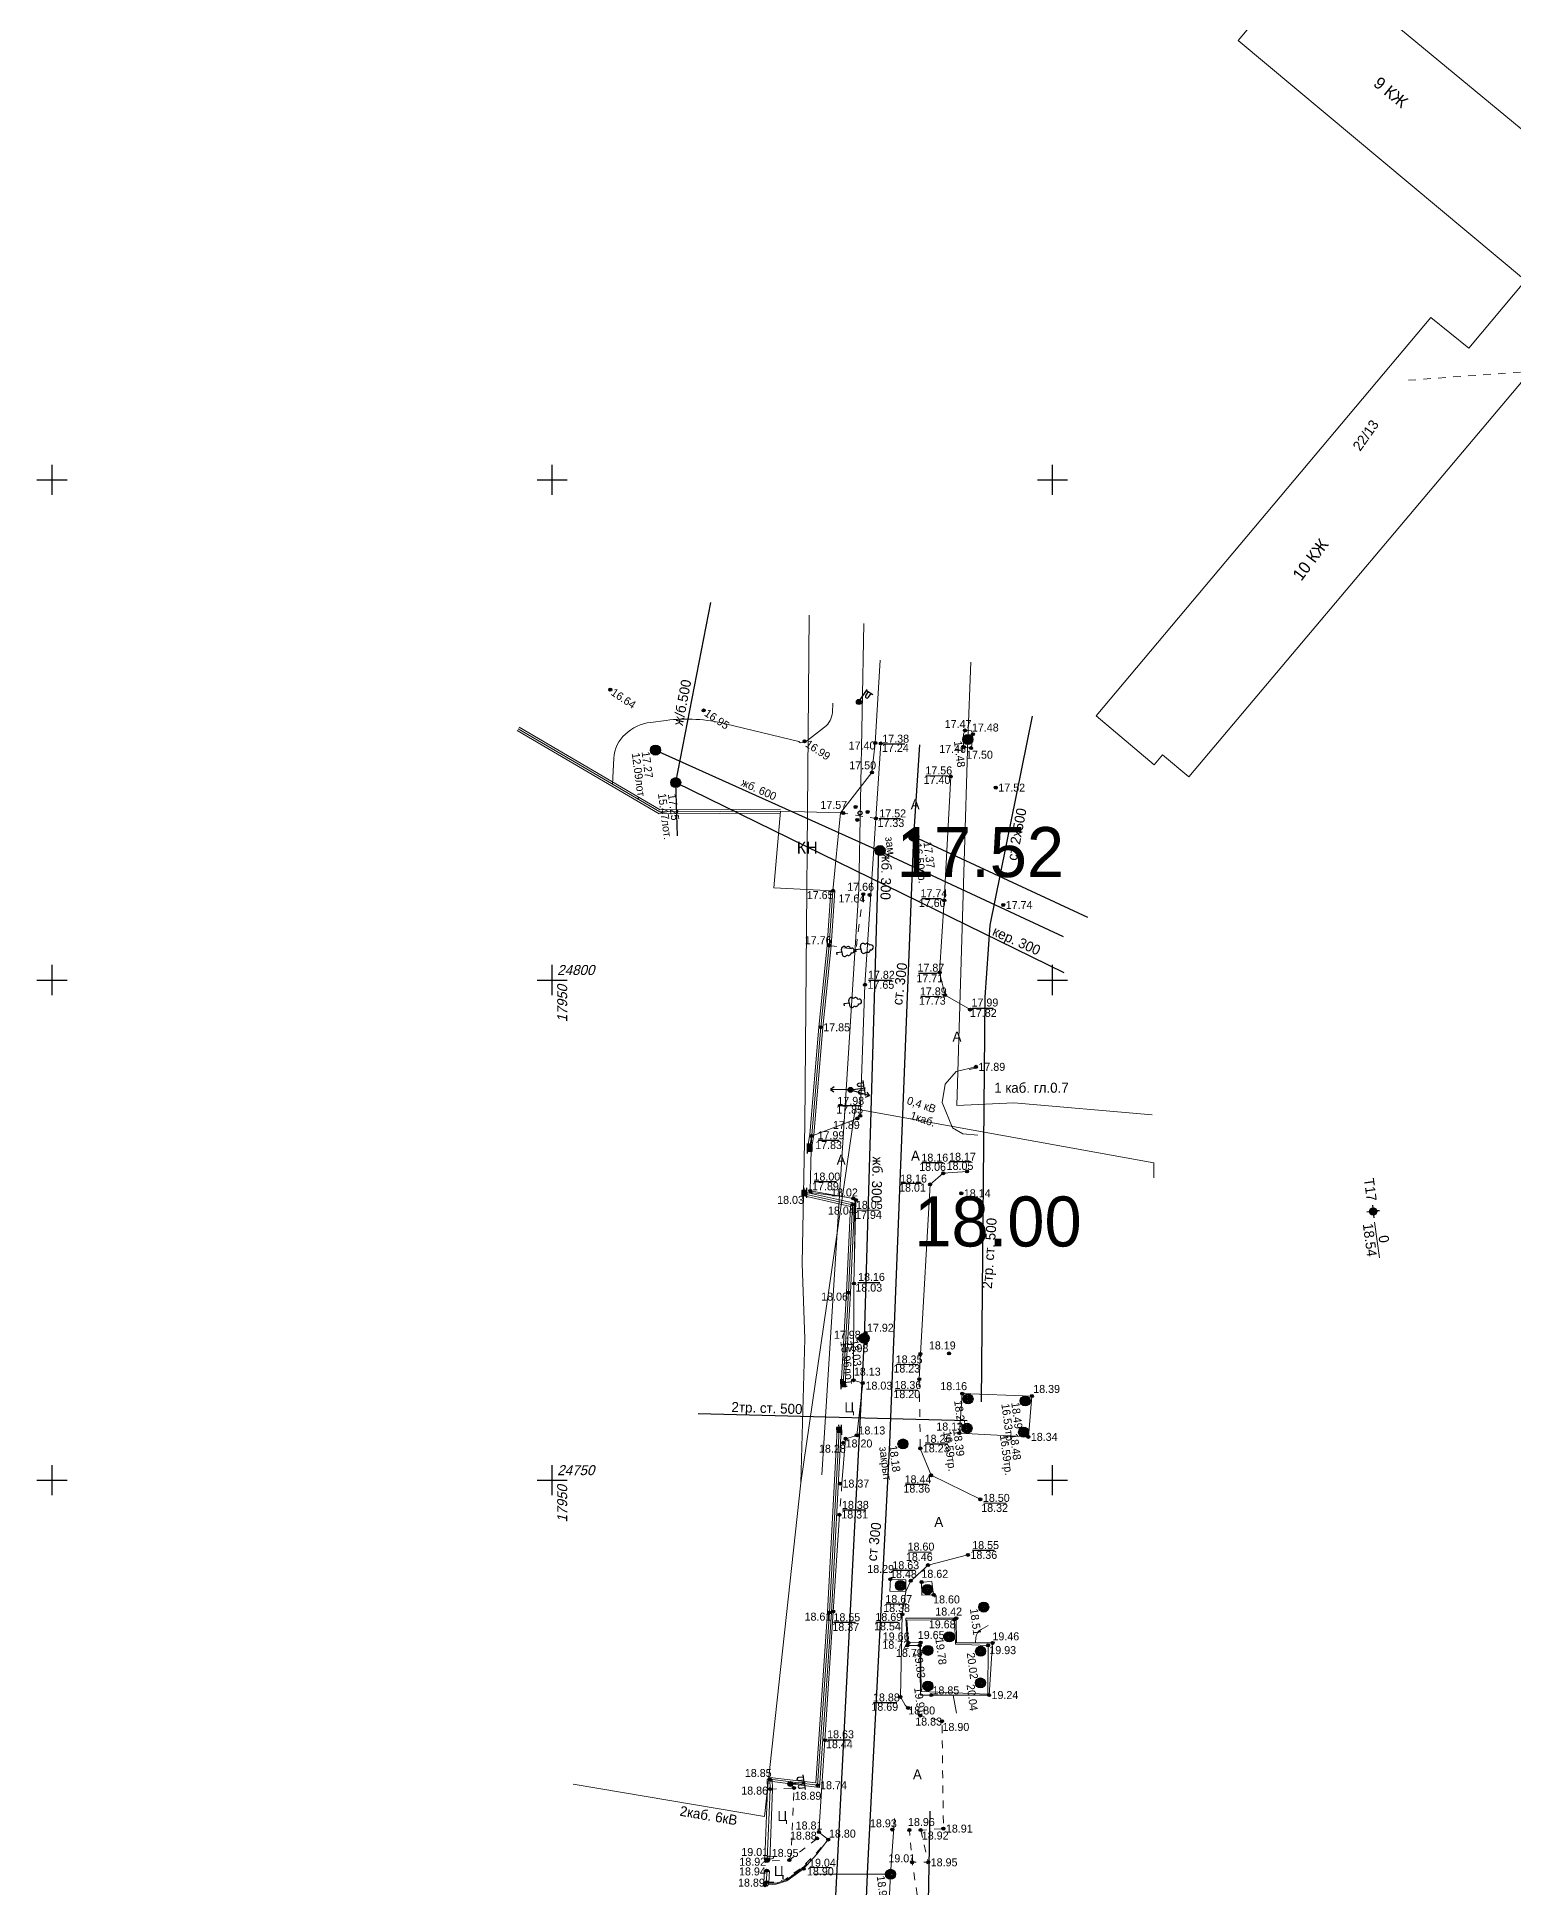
# Model space of a CAD drawing. Header units: metres. Extents: x 16881 to 20071, y 24181 to 25063.
# Drawn here: x 17898.5 to 18046, y 24709.3 to 24894.3 of the extents above; entities that cross this region are included whole.
import ezdxf
from ezdxf.enums import TextEntityAlignment as Align

# ---------------------------------------------------------------- set-up
doc = ezdxf.new("R2010")
doc.units = ezdxf.units.M
doc.linetypes.add('g5_01_5x1_5', pattern=[1.5, 0.75, -0.75])
for name, color, linetype in [('01_Геодезические пункты', 7, 'Continuous'), ('02_Сетка', 7, 'Continuous'), ('03_Здания и строения', 7, 'Continuous'), ('06_Инженерно-технические сооружения', 7, 'Continuous'), ('07_Объекты электропередачи', 7, 'Continuous'), ('10_Границы покрытий и угодий', 7, 'Continuous'), ('13_Растительность', 7, 'Continuous'), ('14_Ограждения', 7, 'Continuous'), ('19_Горизонтали', 7, 'Continuous'), ('30_Канализация', 7, 'Continuous'), ('31_Водопровод', 7, 'Continuous'), ('32_Теплосеть', 7, 'Continuous'), ('35_Телефон', 7, 'Continuous'), ('38_Кабели высокого напряжения', 7, 'Continuous'), ('44_Крышки колодцев', 7, 'Continuous'), ('45_Номера колодцев', 7, 'Continuous'), ('61_Отметки высоты поверхности', 7, 'Continuous'), ('rastr', 7, 'Continuous'), ('Сетка', 7, 'Continuous')]:
    doc.layers.add(name, color=color, linetype=linetype)
doc.styles.add('LIKE11', font='bm431.shx')
doc.styles.add('LIKE14', font='p131.shx')
doc.styles.add('LIKE17', font='d431.shx')
doc.styles.add('LIKE32', font='peteri.shx')
doc.styles.add('LIKE36', font='pragmai.shx')
doc.styles.add('Line_GUGK', font='')
doc.styles.get('Line_GUGK').set_extended_font_data('Bm431', italic=True)
doc.linetypes.add('133_2', pattern='A,4,[27,GUGK_2005.shx,S=0.8,R=0,X=0,Y=0],4,-2', length=10)
doc.linetypes.add('g5_119_1', pattern='A,4,-1,[31,GUGK_2005.shx,S=0.1,R=0,X=0,Y=0],0.35,[31,GUGK_2005.shx,S=0.08,R=0,X=0,Y=0],3.3,[31,GUGK_2005.shx,S=0.08,R=180,X=0,Y=0],0.35,[31,GUGK_2005.shx,S=0.1,R=180,X=0,Y=0],-1', length=10)
doc.linetypes.add('g5_122_k', pattern='A,1,-1,1.5,-0.4,["К",Line_GUGK,S=1,R=0,X=0,Y=-0.5],-1.5,1.5,-1,4,-1,4,-1,3', length=20.9)
doc.linetypes.add('g5_122_kl', pattern='A,1,-1,1.5,-0.4,["Кл",Line_GUGK,S=1,R=0,X=0,Y=-0.5],-2.4,1.5,-1,4,-1,4,-1,3', length=21.8)
doc.linetypes.add('g5_122_t', pattern='A,1,-1,1.5,-0.4,["Т",Line_GUGK,S=1,R=0,X=0,Y=-0.5],-1.5,1.5,-1,4,-1,4,-1,3', length=20.9)
doc.linetypes.add('g5_122_v', pattern='A,1,-1,1.5,-0.4,["В",Line_GUGK,S=1,R=0,X=0,Y=-0.5],-1.5,1.5,-1,4,-1,4,-1,3', length=20.9)
doc.linetypes.add('g5_133_t', pattern='A,2,[27,GUGK_2005.shx,S=0.4,R=0,X=0,Y=0],2,-1,2,[27,GUGK_2005.shx,S=0.4,R=0,X=0,Y=0],2,-1,2,[27,GUGK_2005.shx,S=0.4,R=0,X=0,Y=0],2,-0.1,["V",Line_GUGK,S=1,R=0,X=0,Y=-0.5],-1', length=15.1)
doc.linetypes.add('g5_472', pattern='A,0,-4,[25,GUGK_2005.shx,S=0.4,R=0,X=0,Y=-0.2],0', length=4)
doc.linetypes.add('g5_474_1a', pattern='A,1,-0.25,[28,GUGK_2005.shx,S=1,R=0,X=0,Y=0],-0.25,1', length=2.5)
doc.linetypes.add('g5_475_1', pattern='A,1.25,[25,GUGK_2005.shx,S=0.4,R=0,X=0,Y=0],1.25', length=2.5)
doc.linetypes.add('g5_475_2', pattern='A,1.25,[25,GUGK_2005.shx,S=0.4,R=0,X=0,Y=0],1.25,-0.5', length=3)

# ---------------------------------------------------------------- blocks, each defined once
blk = doc.blocks.new('g5_115_1')
at = {"color": 0}
for points in [[(0, 0), (2, 0)], [(1.65, -0.25), (2, 0), (1.65, 0.25)]]:
    blk.add_lwpolyline(points, dxfattribs=at)
blk = doc.blocks.new('g5_117sv')
h = blk.add_hatch(color=255)
h.paths.add_polyline_path([(-0.04, 0.46, 0.390634), (-0.46, 0, 0.11106), (-0.42, -0.2), (-0.04, 0.02)])
h.paths.add_polyline_path([(0.04, 0.02), (0.42, -0.2, 0.11106), (0.46, 0, 0.390634), (0.04, 0.46)])
h.paths.add_polyline_path([(-0.38, -0.26, 0.524447), (0.38, -0.26), (0, -0.04)])
at = {"color": 0}
for points in [[(0, 0.5), (0, 0)], [(0, 0), (-0.43, -0.25)], [(0.43, -0.25), (0, 0)]]:
    blk.add_lwpolyline(points, dxfattribs=at)
blk.add_circle((0, 0), 0.5, dxfattribs=at)
blk = doc.blocks.new('g5_117t')
h = blk.add_hatch(color=255)
h.paths.add_polyline_path([(-0.04, -0.04), (-0.46, -0.04, 0.367426), (-0.04, -0.46)])
h.paths.add_polyline_path([(0.04, -0.46, 0.367426), (0.46, -0.04), (0.04, -0.04)])
h.paths.add_polyline_path([(0.46, 0.04, 0.921954), (-0.46, 0.04)])
at = {"color": 0}
for points in [[(-0.5, 0), (0.5, 0)], [(0, -0.5), (0, 0)]]:
    blk.add_lwpolyline(points, dxfattribs=at)
blk.add_circle((0, 0), 0.5, dxfattribs=at)
blk = doc.blocks.new('g5_117b')
h = blk.add_hatch(color=255)
edge = h.paths.add_edge_path(flags=16)
edge.add_arc((0, 0), 0.113, 0, 360)
edge = h.paths.add_edge_path()
edge.add_arc((0, 0), 0.463, 0, 360)
h = blk.add_hatch(color=0)
edge = h.paths.add_edge_path()
edge.add_arc((0, 0), 0.075, 0, 360)
at = {"color": 0}
for radius in [0.5, 0.075]:
    blk.add_circle((0, 0), radius, dxfattribs=at)
blk = doc.blocks.new('g5_395_1')
h = blk.add_hatch(color=0)
h.paths.add_polyline_path([(-0.15, 0.75, 1), (0.15, 0.75, 1)])
h.paths.add_polyline_path([(-0.5, -0.37, 1), (-0.8, -0.37, 1)])
h.paths.add_polyline_path([(0.8, -0.37, 1), (0.5, -0.37, 1)])
at = {"color": 0}
for centre, radius in [((0, 0), 0.2), ((0, 0.75), 0.15), ((-0.65, -0.37), 0.15), ((0.65, -0.37), 0.15)]:
    blk.add_circle(centre, radius, dxfattribs=at)
blk = doc.blocks.new('g5_117v')
h = blk.add_hatch(color=255)
h.paths.add_polyline_path([(-0.46, 0.04), (0.46, 0.04, 0.921954)])
h.paths.add_polyline_path([(0.46, -0.04), (-0.46, -0.04, 0.921954)])
at = {"color": 0}
blk.add_line((-0.5, 0), (0.5, 0), dxfattribs=at)
blk.add_circle((0, 0), 0.5, dxfattribs=at)
blk = doc.blocks.new('g5_388_1')
at = {"color": 0}
blk.add_lwpolyline([(0, 0.5), (0.26, 0.5, 0.798042), (0.36, 0.97, 0.636328), (0.23, 1.41, 0.533064), (0, 1.75, 0.533064), (-0.23, 1.41, 0.636328), (-0.36, 0.97, 0.798042), (-0.26, 0.5)], format="xyb", dxfattribs=at)
for points in [[(0, 0.5), (-0.26, 0.5)], [(0.25, 0), (0, 0), (0, 0.5)]]:
    blk.add_lwpolyline(points, dxfattribs=at)
blk = doc.blocks.new('g5_110_1e')
h = blk.add_hatch(color=255)
edge = h.paths.add_edge_path()
edge.add_arc((0, 0), 0.212, 0, 360)
at = {"color": 0}
for p, q in [((0, 1.38), (-0.75, 1.38)), ((0, 0.25), (0, 1.5)), ((0, 1.38), (0.75, 1.38))]:
    blk.add_line(p, q, dxfattribs=at)
for points in [[(-0.2, 1.38), (-0.2, 0.93, -1.040016), (-0.55, 0.93), (-0.55, 1.38)], [(0.2, 1.38), (0.2, 0.93, 1.040016), (0.55, 0.93), (0.55, 1.38)]]:
    blk.add_lwpolyline(points, format="xyb", dxfattribs=at)
blk.add_circle((0, 0), 0.25, dxfattribs=at)
blk = doc.blocks.new('g5_474a_2')
h = blk.add_hatch(color=255)
h.paths.add_polyline_path([(0.2125, 0.2125), (-0.2125, 0.2125), (-0.2125, -0.2125), (0.2125, -0.2125)])
edge = h.paths.add_edge_path(flags=16)
edge.add_arc((0, 0), 0.0975, 180, 540)
h = blk.add_hatch(color=0)
edge = h.paths.add_edge_path()
edge.add_arc((0, 0), 0.06, 0, 360)
at = {"color": 0}
blk.add_line((0, -0.25), (0, -0.5), dxfattribs=at)
blk.add_lwpolyline([(0.25, 0.25), (-0.25, 0.25), (-0.25, -0.25), (0.25, -0.25)], close=True, dxfattribs=at)
blk.add_lwpolyline([(0.25, -0.5), (0.25, 0.5)], dxfattribs=at)
blk.add_circle((0, 0), 0.06, dxfattribs=at)
blk = doc.blocks.new('g5_474a_1')
h = blk.add_hatch(color=255)
h.paths.add_polyline_path([(-0.2125, -0.2125), (0.2125, -0.2125), (0.2125, 0.2125), (-0.2125, 0.2125)])
edge = h.paths.add_edge_path(flags=16)
edge.add_arc((0, 0), 0.0975, 0, 360)
h = blk.add_hatch(color=0)
edge = h.paths.add_edge_path()
edge.add_arc((0, 0), 0.06, 0, 360)
at = {"color": 0}
blk.add_line((0, 0.25), (0, 0.5), dxfattribs=at)
blk.add_lwpolyline([(-0.25, -0.25), (0.25, -0.25), (0.25, 0.25), (-0.25, 0.25)], close=True, dxfattribs=at)
blk.add_lwpolyline([(0.25, -0.5), (0.25, 0.5)], dxfattribs=at)
blk.add_circle((0, 0), 0.06, dxfattribs=at)
blk = doc.blocks.new('g5_117')
h = blk.add_hatch(color=255)
h.paths.add_polyline_path([(-0.3, 0.35), (0.35, -0.3, 0.177899), (0.46, 0, 0.639215)])
h.paths.add_polyline_path([(-0.35, 0.3, 0.177899), (-0.46, 0, 0.639215), (0.3, -0.35)])
at = {"color": 0}
blk.add_lwpolyline([(0.35, -0.35), (-0.35, 0.35)], dxfattribs=at)
blk.add_circle((0, 0), 0.5, dxfattribs=at)
blk = doc.blocks.new('g5_012')
at = {"color": 92}
for points in [[(-1.5, 0), (1.5, 0)], [(0, -1.5), (0, 1.5)]]:
    blk.add_lwpolyline(points, dxfattribs=at)
blk = doc.blocks.new('g5_330')
blk.add_hatch(color=0).paths.add_polyline_path([(0.15, 0, 1), (-0.15, 0, 1)])
at = {"color": 0}
blk.add_circle((0, 0), 0.15, dxfattribs=at)
blk = doc.blocks.new('g5_117kl')
h = blk.add_hatch(color=255)
h.paths.add_polyline_path([(0.42, 0.2, 0.633652), (-0.42, 0.2)])
h.paths.add_polyline_path([(-0.45, 0.12, 0.067116), (-0.46, 0, 0.067116), (-0.45, -0.12), (0.45, -0.12, 0.067116), (0.46, 0, 0.067116), (0.45, 0.12)])
h.paths.add_polyline_path([(-0.42, -0.2, 0.633652), (0.42, -0.2)])
at = {"color": 0}
for p, q in [((-0.47, 0.16), (0.47, 0.16)), ((-0.47, -0.16), (0.47, -0.16))]:
    blk.add_line(p, q, dxfattribs=at)
blk.add_circle((0, 0), 0.5, dxfattribs=at)
blk = doc.blocks.new('g5_118')
h = blk.add_hatch(color=255)
edge = h.paths.add_edge_path()
edge.add_arc((0, 0), 0.463, 0, 360)
at = {"color": 0}
blk.add_circle((0, 0), 0.5, dxfattribs=at)
blk = doc.blocks.new('g5_110_1c')
h = blk.add_hatch(color=255)
edge = h.paths.add_edge_path()
edge.add_arc((0, 0), 0.212, 0, 360)
edge = h.paths.add_edge_path(flags=16)
edge.add_arc((0, 0), 0.0975, 0, 360)
h = blk.add_hatch(color=0)
edge = h.paths.add_edge_path()
edge.add_arc((0, 0), 0.06, 0, 360)
at = {"color": 0}
for p, q in [((0, 0.25), (0, 1.5)), ((0, 1.38), (0.75, 1.38))]:
    blk.add_line(p, q, dxfattribs=at)
blk.add_lwpolyline([(0.2, 1.38), (0.2, 0.93, 1.040016), (0.55, 0.93), (0.55, 1.38)], format="xyb", dxfattribs=at)
for radius in [0.25, 0.06]:
    blk.add_circle((0, 0), radius, dxfattribs=at)
blk = doc.blocks.new('g5_117kb')
h = blk.add_hatch(color=255)
h.paths.add_polyline_path([(0.04, 0.04), (0.46, 0.04, 0.367426), (0.04, 0.46)])
h.paths.add_polyline_path([(-0.04, 0.46, 0.367426), (-0.46, 0.04), (-0.04, 0.04)])
h.paths.add_polyline_path([(-0.04, -0.04), (-0.46, -0.04, 0.367426), (-0.04, -0.46)])
h.paths.add_polyline_path([(0.04, -0.46, 0.367426), (0.46, -0.04), (0.04, -0.04)])
at = {"color": 0}
for points in [[(-0.5, 0), (0.5, 0)], [(0, 0.5), (0, -0.5)]]:
    blk.add_lwpolyline(points, dxfattribs=at)
blk.add_circle((0, 0), 0.5, dxfattribs=at)
blk = doc.blocks.new('g5_005_1')
h = blk.add_hatch(color=255)
edge = h.paths.add_edge_path()
edge.add_arc((0, 0), 0.338, 0, 360)
edge = h.paths.add_edge_path(flags=16)
edge.add_arc((0, 0), 0.1, 0, 360)
at = {"color": 0}
for p, q in [((-0.625, 0), (-0.375, 0)), ((0, 0.625), (0, 0.375)), ((0.375, 0), (0.625, 0)), ((0, -0.375), (0, -0.625))]:
    blk.add_line(p, q, dxfattribs=at)
for radius in [0.375, 0.0625]:
    blk.add_circle((0, 0), radius, dxfattribs=at)

msp = doc.modelspace()

# ---------------------------------------------------------------- linework, layer by layer
at = {"layer": '01_Геодезические пункты', "color": 7, "lineweight": 20, "flags": 128}
msp.add_lwpolyline([(18032.69, 24772.22), (18032.22, 24775.78)], dxfattribs=at)
at = {"layer": '03_Здания и строения', "color": 7, "linetype": 'Continuous', "lineweight": 20, "flags": 128}
for points in [[(18089.31, 24840.99), (18049.17, 24873.98), (18054.38, 24880.62), (18057.05, 24878.53), (18084.64, 24911.32), (18084.78, 24911.48), (18075.74, 24919.09), (18075.68, 24918.92), (18046.88, 24885.07), (18025.82, 24902.52), (18018.59, 24893.93), (18047.31, 24869.93), (18041.64, 24863.15), (18037.82, 24866.24), (18004.38, 24826.4), (18010.17, 24821.52), (18011.02, 24822.5), (18013.64, 24820.3), (18047.44, 24860.4), (18082.04, 24832.19), (18089.31, 24840.99)], [(17978.83, 24816.72), (17978.07, 24808.92), (17972.16, 24809.22), (17972.82, 24816.88), (17978.83, 24816.72)]]:
    msp.add_lwpolyline(points, dxfattribs=at)
at = {"layer": '06_Инженерно-технические сооружения', "color": 7, "linetype": 'Continuous', "lineweight": 20, "flags": 128}
for points in [[(17991.27, 24824.95), (17991.11, 24824.58), (17991.12, 24823.61), (17991.18, 24823.27), (17991.87, 24823.18), (17991.96, 24823.52), (17992.06, 24824.57), (17991.92, 24824.92), (17991.27, 24824.95)], [(17980.64, 24764.13), (17981.33, 24764.72), (17981.34, 24763.68), (17980.64, 24764.13)], [(17997.6, 24754.33), (17990.71, 24754.7), (17991, 24758.65), (17997.95, 24758.41), (17997.6, 24754.33)], [(17983.76, 24738.91), (17983.81, 24740.1), (17985.34, 24740.05), (17985.35, 24738.88), (17983.76, 24738.91)], [(17986.92, 24739.82), (17986.94, 24738.5), (17988.13, 24738.54), (17987.95, 24739.86), (17986.92, 24739.82)], [(17985.52, 24733.49), (17985.34, 24736.19), (17990.4, 24736.2), (17990.41, 24733.75), (17994.02, 24733.73), (17993.67, 24728.52), (17986.83, 24728.51), (17986.74, 24733.49), (17985.52, 24733.49)], [(17986.88, 24728.86), (17986.82, 24733.77), (17985.62, 24733.74), (17985.46, 24736), (17990.23, 24736.08), (17990.31, 24733.61), (17993.58, 24733.49), (17993.56, 24728.61), (17986.88, 24728.86)]]:
    msp.add_lwpolyline(points, dxfattribs=at)
at = {"layer": '10_Границы покрытий и угодий', "color": 7, "linetype": 'Continuous', "lineweight": 20, "flags": 128}
for points in [[(17982.85, 24823.65), (17982.37, 24816.15), (17981.27, 24799.52), (17980.79, 24786.43), (17980.51, 24786.16), (17975.93, 24784.4), (17975.8, 24778.92), (17980.1, 24778.16), (17980.36, 24778), (17980.16, 24769.67), (17980.13, 24759.99), (17981.05, 24759.71), (17980.44, 24754.48), (17979.33, 24754.15), (17978.97, 24749.66)], [(17989.85, 24820.35), (17989.2, 24807.95), (17988.73, 24800.74), (17989.28, 24798.49), (17991.77, 24797.05)], [(17992.36, 24791.32), (17990.37, 24790.87), (17989.29, 24789.58), (17988.97, 24787.76), (17990.01, 24785.22), (17991.06, 24784.61), (17992.54, 24784.48)], [(17991.48, 24780.87), (17989.1, 24780.68), (17987.78, 24779.56), (17986.81, 24762.62), (17986.69, 24760.09)], [(17986.8, 24753.18), (17987.87, 24750.49), (17992.8, 24748.09)], [(17978.72, 24746.54), (17978.09, 24736.87), (17977.26, 24724.01), (17976.66, 24714.83), (17977.6, 24714.08), (17976.44, 24712.6), (17975.13, 24711.16), (17973.45, 24709.94), (17972.38, 24709.6), (17971.28, 24709.51)], [(17991.56, 24742.53), (17987.57, 24741.51), (17985.85, 24739.95), (17985.35, 24738.88), (17985, 24736.59), (17984.81, 24728.34), (17985.3, 24727.51)]]:
    msp.add_lwpolyline(points, dxfattribs=at)
at = {"layer": '10_Границы покрытий и угодий', "color": 7, "linetype": 'g5_01_5x1_5', "lineweight": 20, "flags": 128}
for points in [[(17978.83, 24816.72), (17982.23, 24816.17)], [(17977.68, 24803.44), (17980.37, 24803.06), (17981.09, 24808.58), (17981.73, 24808.51)], [(17986.69, 24760.09), (17986.8, 24753.18)], [(17978.97, 24749.66), (17978.72, 24746.54)], [(17985.3, 24727.51), (17985.58, 24727.24), (17986.79, 24726.47), (17988.97, 24725.9), (17989.11, 24715.17), (17986.84, 24715.02), (17985.71, 24715.03), (17985.98, 24711.8), (17986.84, 24706.38), (17985.25, 24705.24)], [(17973.72, 24712.02), (17973.87, 24712.6), (17974.17, 24719.24), (17971.78, 24719.12)], [(17986.84, 24715.02), (17987.59, 24711.8), (17985.98, 24711.8)], [(17976.48, 24714.19), (17973.72, 24712.02), (17971.4, 24711.93)], [(17971.41, 24709.81), (17972.42, 24709.82), (17973.37, 24710.13), (17975.03, 24711.34), (17976.45, 24712.79), (17977.6, 24714.08)]]:
    msp.add_lwpolyline(points, dxfattribs=at)
at = {"layer": '14_Ограждения', "color": 7, "linetype": 'g5_475_2', "lineweight": 20, "flags": 128}
msp.add_lwpolyline([(17982.3, 24823.69), (17982.8, 24831.97)], dxfattribs=at)
at = {"layer": '14_Ограждения', "color": 7, "linetype": 'Continuous', "lineweight": 20, "flags": 128}
for points in [[(17972.82, 24816.68), (17960.69, 24816.6), (17946.49, 24824.94)], [(17972.82, 24817.08), (17960.8, 24817), (17946.7, 24825.29)], [(17975.54, 24783.18), (17975.76, 24784.55), (17976.65, 24795.29), (17977.48, 24803.46), (17977.87, 24808.93)], [(17975.94, 24783.11), (17976.16, 24784.51), (17977.05, 24795.26), (17977.88, 24803.42), (17978.27, 24808.9)], [(17978.89, 24759.61), (17979.41, 24768.76), (17979.81, 24777.37), (17975.17, 24778.41), (17975.03, 24778.6)], [(17979.29, 24759.59), (17979.81, 24768.74), (17980.22, 24777.69), (17975.41, 24778.77), (17975.36, 24778.84)], [(17971.72, 24719.9), (17976.72, 24719.29), (17977.91, 24736.77), (17978.89, 24755.02)], [(17971.77, 24720.29), (17976.35, 24719.74), (17977.51, 24736.8), (17978.49, 24755.04)], [(17971.18, 24712.06), (17971.25, 24712.18), (17971.53, 24719.12), (17971.5, 24720.09)], [(17971.61, 24711.8), (17971.75, 24712.03), (17972.03, 24719.12), (17972, 24720.1)], [(17971.06, 24709.64), (17971.16, 24709.8), (17971.16, 24709.83), (17971.22, 24710.98)], [(17971.49, 24709.38), (17971.64, 24709.64), (17971.66, 24709.78), (17971.72, 24710.95)]]:
    msp.add_lwpolyline(points, dxfattribs=at)
at = {"layer": '14_Ограждения', "color": 7, "linetype": 'g5_472', "lineweight": 20, "flags": 128}
for points in [[(17972.82, 24816.88), (17960.75, 24816.8), (17946.59, 24825.11)], [(17975.74, 24783.15), (17975.96, 24784.53), (17976.85, 24795.28), (17977.68, 24803.44), (17978.07, 24808.92)], [(17979.09, 24759.6), (17979.61, 24768.75), (17980.02, 24777.53), (17975.29, 24778.59), (17975.2, 24778.72)], [(17971.75, 24720.1), (17976.53, 24719.51), (17977.71, 24736.78), (17978.69, 24755.03)]]:
    msp.add_lwpolyline(points, dxfattribs=at)
at = {"layer": '14_Ограждения', "color": 7, "linetype": 'g5_475_1', "lineweight": 20, "flags": 128}
msp.add_lwpolyline([(17978.83, 24816.72), (17981.96, 24820.75), (17982.3, 24823.69)], dxfattribs=at)
at = {"layer": '14_Ограждения', "color": 7, "linetype": 'g5_474_1a', "lineweight": 20, "flags": 128}
for points in [[(17971.4, 24711.93), (17971.5, 24712.1), (17971.78, 24719.12), (17971.75, 24720.1)], [(17971.28, 24709.51), (17971.4, 24709.72), (17971.41, 24709.81), (17971.47, 24710.97)]]:
    msp.add_lwpolyline(points, dxfattribs=at)
at = {"layer": '19_Горизонтали', "color": 32, "linetype": 'Continuous', "lineweight": 20, "flags": 128}
for points, elevation in [([(17978.07, 24827.66), (17978.01, 24826.75, -0.213984), (17977.23, 24825.27), (17975.44, 24823.88, 0.074434), (17975.4, 24823.83), (17975.4, 24823.83, -0.0579), (17975.35, 24823.78), (17975.34, 24823.77, -0.200094), (17975.26, 24823.75), (17975.25, 24823.75, 0.038597), (17975.15, 24823.74), (17974.81, 24823.71, -0.359513), (17974.73, 24823.77), (17974.73, 24823.77, 0.269321), (17974.65, 24823.85), (17967.33, 24825.62, 0.091132), (17961.39, 24825.95), (17959.83, 24825.75, 0.154652), (17957.32, 24824.59), (17957.32, 24824.59, 0.196486), (17956.17, 24822.17), (17956.03, 24819.57)], 17), ([(17979.41, 24778.28), (17976.05, 24778.72, 0.09921), (17975.53, 24778.69), (17975.27, 24778.62)], 18), ([(17980.16, 24778.12), (17980.23, 24778.05, -0.18605), (17980.3, 24777.87), (17980.23, 24772.51)], 18), ([(17981.27, 24763.9), (17981.25, 24764.12, 0.519658), (17981.02, 24764.24), (17981.02, 24764.24, 0.609621), (17981.01, 24764.04), (17981.27, 24763.9)], 18), ([(17993.6, 24735.47), (17992.89, 24735.09, 0.251198), (17992.36, 24734.28), (17992.31, 24733.74)], 19), ([(17971.38, 24709.69), (17971.46, 24709.7, -0.013672), (17971.62, 24709.7), (17972.2, 24709.7, 0.073976), (17972.57, 24709.76), (17972.57, 24709.76, 0.006742), (17972.93, 24709.87), (17973.08, 24709.92, 0.080166), (17973.69, 24710.24), (17973.7, 24710.25, -0.001907), (17974.29, 24710.69), (17974.83, 24711.08, 0.049789), (17975.26, 24711.46), (17975.44, 24711.66, 0.366002), (17975.44, 24711.69), (17975.43, 24711.71)], 19)]:
    msp.add_lwpolyline(points, format="xyb", dxfattribs=dict(at, elevation=elevation))
for points, elevation in [([(17992.35, 24791.2), (17991.69, 24791.06)], 18), ([(17990.07, 24728.52), (17990.41, 24726.7)], 19), ([(17983.79, 24709.87), (17983.78, 24710.37)], 19)]:
    msp.add_lwpolyline(points, dxfattribs=dict(at, elevation=elevation))
at = {"layer": '19_Горизонтали', "color": 32, "linetype": 'Continuous', "lineweight": 20, "elevation": 19, "flags": 128}
msp.add_lwpolyline([(17971.5, 24712.23, 0.436266), (17971.63, 24712.09), (17971.63, 24712.09, 0.074024), (17971.91, 24712.14), (17972.07, 24712.19, 0.778847), (17972.07, 24712.34), (17971.69, 24712.42, 0.451167), (17971.5, 24712.27)], format="xyb", close=True, dxfattribs=at)
at = {"layer": '30_Канализация', "color": 12, "linetype": 'g5_122_k', "lineweight": 30, "flags": 128}
for points in [[(17962.54, 24814.4), (17962.35, 24819.73), (17965.87, 24837.73)], [(17962.35, 24819.73), (18001.15, 24800.75)]]:
    msp.add_lwpolyline(points, dxfattribs=at)
at = {"layer": '30_Канализация', "color": 42, "linetype": 'g5_122_kl', "lineweight": 30, "flags": 128}
for points in [[(17960.33, 24822.98), (17982.62, 24812.95)], [(17982.62, 24812.95), (17981.18, 24764.18)], [(17982.62, 24812.95), (18001.07, 24804.34)], [(17981.18, 24764.18), (17973.76, 24619.69), (18068.15, 24564.87), (18224.59, 24482.33), (18357.92, 24375.34), (18432.45, 24314.74), (18453.24, 24297.97), (18504.49, 24313.98), (18591.36, 24418.31), (18643.88, 24411.2), (18665.87, 24407.08), (18685.74, 24402.11)]]:
    msp.add_lwpolyline(points, dxfattribs=at)
at = {"layer": '31_Водопровод', "color": 94, "linetype": 'g5_122_v', "lineweight": 30, "flags": 128}
for points in [[(17976.51, 24598.31), (17978.21, 24617.69), (17978.02, 24619.73), (17978.3, 24650.03), (17979.83, 24670.54), (17981.54, 24711.39), (17983.77, 24753.75), (17986.16, 24814.36), (17986.75, 24823.51)], [(17986.16, 24814.36), (18003.51, 24806.27)]]:
    msp.add_lwpolyline(points, dxfattribs=at)
at = {"layer": '32_Теплосеть', "color": 5, "linetype": 'g5_122_t', "lineweight": 30, "flags": 128}
for points in [[(17997.97, 24826.39), (17993.75, 24805.49), (17993.24, 24798.27), (17992.89, 24757.84)], [(17991.47, 24755.93), (17964.6, 24756.64)], [(17987.35, 24693.25), (17987.77, 24716.91)]]:
    msp.add_lwpolyline(points, dxfattribs=at)
at = {"layer": '35_Телефон', "color": 6, "linetype": '133_2', "lineweight": 20, "flags": 128}
msp.add_lwpolyline([(18009.99, 24786.52), (17996.15, 24787.73), (17990.45, 24787.45), (17991.55, 24824.05), (17991.85, 24831.77)], dxfattribs=at)
at = {"layer": '35_Телефон', "color": 6, "linetype": 'g5_133_t', "lineweight": 20, "flags": 128}
for points in [[(17983.83, 24710.6), (17984.23, 24716.19)], [(17996.83, 24678.22), (17983.14, 24684.59), (17983.27, 24699.03), (17983.83, 24710.6), (17976.17, 24710.62)]]:
    msp.add_lwpolyline(points, dxfattribs=at)
at = {"layer": '38_Кабели высокого напряжения', "color": 1, "linetype": 'g5_119_1', "lineweight": 20, "flags": 128}
for points in [[(17975.68, 24836.47), (17975.27, 24785.55), (17975, 24771.66), (17975.27, 24764.13), (17974.85, 24749.73)], [(17981.14, 24835.64), (17980.67, 24809.04), (17976.95, 24750.55)], [(18010.14, 24780.22), (18010.14, 24781.73), (17980.29, 24787.13), (17974.85, 24749.73)], [(17952.11, 24719.62), (17971.22, 24716.38), (17974.85, 24749.73)]]:
    msp.add_lwpolyline(points, dxfattribs=at)
at = {"layer": '61_Отметки высоты поверхности', "flags": 128}
for points in [[(17983.1, 24823.62), (17985.24, 24823.61)], [(17987.35, 24820.42), (17989.54, 24820.43)], [(17982.7, 24816.15), (17984.81, 24816.14)], [(17986.95, 24808.15), (17988.9, 24808.15)], [(17981.63, 24800), (17983.94, 24800)], [(17986.62, 24800.67), (17988.49, 24800.67)], [(17986.86, 24798.36), (17988.9, 24798.37)], [(17991.98, 24797.18), (17994.1, 24797.17)], [(17978.57, 24787.46), (17980.82, 24787.46)], [(17976.6, 24783.98), (17978.7, 24783.98)], [(17986.96, 24781.75), (17989.08, 24781.77)], [(17989.72, 24781.85), (17991.9, 24781.85)], [(17976.19, 24779.85), (17978.42, 24779.86)], [(17984.89, 24779.68), (17986.92, 24779.68)], [(17980.45, 24777.01), (17982.7, 24777)], [(17980.55, 24769.77), (17982.76, 24769.77)], [(17984.41, 24761.58), (17986.56, 24761.6)], [(17984.3, 24759.02), (17986.56, 24759.01)], [(17987.32, 24753.64), (17989.54, 24753.64)], [(17985.33, 24749.6), (17987.52, 24749.61)], [(17993.15, 24747.72), (17995.38, 24747.71)], [(17979.03, 24747.03), (17981.35, 24747.03)], [(17985.61, 24742.83), (17987.87, 24742.82)], [(17992.01, 24743), (17994.23, 24743.01)], [(17984.06, 24741.02), (17986.25, 24741.01)], [(17983.38, 24737.64), (17985.44, 24737.65)], [(17978.13, 24735.8), (17980.33, 24735.8)], [(17982.37, 24735.82), (17984.59, 24735.82)], [(17982.12, 24727.79), (17984.46, 24727.78)], [(17977.52, 24724.05), (17979.8, 24724.04)], [(17975.74, 24711.3), (17977.93, 24711.29)]]:
    msp.add_lwpolyline(points, dxfattribs=at)
at = {"layer": 'rastr', "color": 5, "linetype": 'g5_01_5x1_5', "lineweight": 20, "flags": 128}
msp.add_lwpolyline([(18035.59, 24859.95), (18200.69, 24872.07)], dxfattribs=at)

# ---------------------------------------------------------------- block references
at = {"layer": '01_Геодезические пункты', "color": 7, "linetype": 'Continuous', "lineweight": 20, "rotation": 277.5220980340931}
msp.add_blockref('g5_005_1', (18032.07, 24776.86, 18.54), dxfattribs=at)
at = {"layer": '02_Сетка', "color": 92, "linetype": 'Continuous', "lineweight": 15, "ltscale": 0.5}
for p in [(17900, 24850), (17950, 24850), (18000, 24850), (17900, 24800), (17950, 24800), (18000, 24800), (17900, 24750), (17950, 24750), (18000, 24750)]:
    msp.add_blockref('g5_012', p, dxfattribs=at)
at = {"layer": '07_Объекты электропередачи', "color": 7, "linetype": 'Continuous', "lineweight": 20}
for name, p, rotation in [('g5_110_1c', (17980.66, 24827.8, 17.01), 326.3099380122847), ('g5_115_1', (17979.82, 24789.02, 17.91), 178.7974545829272), ('g5_110_1e', (17979.82, 24789.02, 17.91), 277.5631784342272), ('g5_115_1', (17979.82, 24789.02, 17.91), 343.1608889589199), ('g5_110_1e', (17973.81, 24719.63, 18.9), 277.5631784342272)]:
    msp.add_blockref(name, p, dxfattribs=dict(at, rotation=rotation))
at = {"layer": '13_Растительность', "color": 92, "linetype": 'Continuous', "lineweight": 20, "rotation": 277.5631784342272}
for name, p in [('g5_395_1', (17980.78, 24816.7, 17.57)), ('g5_388_1', (17978.46, 24802.75, 17.6)), ('g5_388_1', (17980.37, 24803.06, 17.7)), ('g5_388_1', (17979.19, 24797.65, 17.66))]:
    msp.add_blockref(name, p, dxfattribs=at)
at = {"layer": '14_Ограждения', "color": 7, "linetype": 'Continuous', "lineweight": 20}
for name, p, rotation in [('g5_474a_2', (17975.74, 24783.15, 17.88), 180.5641203504204), ('g5_474a_1', (17975.2, 24778.72, 17.89), 0.5641563225990432), ('g5_474a_2', (17979.09, 24759.6, 18.2), 182.5631254751863), ('g5_474a_1', (17978.69, 24755.03, 18.25), 2.563161447365001)]:
    msp.add_blockref(name, p, dxfattribs=dict(at, rotation=rotation))
at = {"layer": '44_Крышки колодцев', "color": 7, "linetype": 'Continuous', "lineweight": 20}
for name, p, rotation in [('g5_117kl', (17960.33, 24822.98, 17.27), 326.3099380122847), ('g5_117sv', (17991.55, 24824.05, 17.48), 277.5631784342272), ('g5_117kb', (17962.35, 24819.73, 17.25), 326.3099380122847), ('g5_117v', (17986.16, 24814.36, 17.37), 277.5631784342272), ('g5_118', (17982.78, 24812.94), 326.3099380122847), ('g5_117kl', (17981.18, 24764.18, 18.03), 326.3099380122847), ('g5_117t', (17991.57, 24758.12, 18.27), 277.5631784342272), ('g5_117t', (17997.28, 24757.92, 18.49), 277.5631784342272), ('g5_117t', (17991.47, 24755.19, 18.39), 277.5631784342272), ('g5_117t', (17997.13, 24754.8, 18.48), 277.5631784342272), ('g5_117', (17985.07, 24753.62, 18.18), 277.5631784342272), ('g5_117b', (17984.81, 24739.47, 18.37), 277.5631784342272), ('g5_117b', (17987.51, 24739.08, 18.65), 277.5631784342272), ('g5_117b', (17993.14, 24737.31, 18.51), 277.5631784342272), ('g5_117b', (17989.69, 24734.34, 19.78), 277.5631784342272), ('g5_117b', (17987.56, 24732.99, 19.83), 277.5631784342272), ('g5_117b', (17992.83, 24732.9, 20.02), 277.5631784342272), ('g5_117b', (17987.56, 24729.42, 19.91), 277.5631784342272), ('g5_117b', (17992.81, 24729.73, 20.04), 277.5631784342272), ('g5_117sv', (17983.83, 24710.6, 18.99), 277.5631784342272)]:
    msp.add_blockref(name, p, dxfattribs=dict(at, rotation=rotation))
at = {"layer": '61_Отметки высоты поверхности', "color": 7, "linetype": 'Continuous', "lineweight": 20, "rotation": 326.3099380122847}
for p in [(17955.81, 24829.02, 16.64), (17965.14, 24826.95, 16.95), (17975.24, 24823.87, 16.99)]:
    msp.add_blockref('g5_330', p, dxfattribs=at)
at = {"layer": '61_Отметки высоты поверхности', "color": 7, "linetype": 'Continuous', "lineweight": 20}
for p in [(17982.3, 24823.69, 17.4), (17982.85, 24823.65, 17.23), (17991.27, 24824.95, 17.47), (17992.06, 24824.57, 17.48), (17991.18, 24823.27, 17.46), (17991.87, 24823.18, 17.5), (17981.96, 24820.75, 17.5), (17989.85, 24820.35, 17.4), (17994.35, 24819.23, 17.52), (17979.09, 24816.69, 17.57), (17982.37, 24816.15, 17.33), (17978.07, 24808.92, 17.65), (17981.09, 24808.58, 17.64), (17981.73, 24808.51, 17.66), (17989.2, 24807.95, 17.61), (17995.09, 24807.5, 17.74), (17977.68, 24803.44, 17.76), (17981.27, 24799.52, 17.65), (17988.73, 24800.74, 17.71), (17989.28, 24798.49, 17.73), (17991.77, 24797.05, 17.82), (17976.85, 24795.28, 17.85), (17992.36, 24791.32, 17.89), (17980.79, 24786.43, 17.85), (17980.51, 24786.16, 17.89), (17975.93, 24784.4, 17.83), (17991.48, 24780.87, 18.05), (17987.78, 24779.56, 18.01), (17989.1, 24780.68, 18.06), (17975.29, 24778.59, 18.03), (17975.8, 24778.92, 17.89), (17980.02, 24777.53, 18.04), (17980.1, 24778.16, 18.02), (17980.36, 24778, 17.94), (17990.9, 24778.68, 18.14), (17979.61, 24768.75, 18.06), (17980.16, 24769.67, 18.03), (17981.33, 24764.72, 17.92), (17980.64, 24764.13, 17.98), (17981.34, 24763.68, 17.98), (17986.81, 24762.62, 18.23), (17989.68, 24762.67, 18.19), (17980.13, 24759.99, 18.13), (17981.05, 24759.71, 18.03), (17986.69, 24760.09, 18.2), (17991, 24758.65, 18.16), (17997.95, 24758.41, 18.39), (17979.09, 24753.74, 18.28), (17979.33, 24754.15, 18.2), (17980.44, 24754.48, 18.13), (17986.8, 24753.18, 18.23), (17990.71, 24754.7, 18.13), (17997.6, 24754.33, 18.34), (17978.77, 24749.66, 18.37), (17987.87, 24750.49, 18.36), (17992.8, 24748.09, 18.32), (17978.72, 24746.54, 18.31), (17991.56, 24742.53, 18.36), (17987.57, 24741.51, 18.46), (17983.81, 24740.1, 18.29), (17985.85, 24739.95, 18.48), (17986.92, 24739.82, 18.62), (17988.13, 24738.54, 18.6), (17977.71, 24736.78, 18.61), (17978.09, 24736.87, 18.37), (17985, 24736.59, 18.54), (17990.23, 24736.08, 19.68), (17990.4, 24736.2, 18.43), (17985.52, 24733.49, 18.72), (17985.62, 24733.74, 19.66), (17986.74, 24733.49, 18.79), (17986.82, 24733.77, 19.65), (17993.58, 24733.49, 19.93), (17994.02, 24733.73, 19.46), (17984.81, 24728.34, 18.69), (17985.58, 24727.24, 18.8), (17987.9, 24728.52, 18.85), (17993.67, 24728.52, 19.23), (17986.79, 24726.47, 18.83), (17988.97, 24725.9, 18.9), (17977.26, 24724.01, 18.44), (17971.75, 24720.1, 18.85), (17971.78, 24719.12, 18.86), (17974.17, 24719.24, 18.89), (17976.53, 24719.51, 18.74), (17976.66, 24714.83, 18.81), (17984, 24715.08, 18.93), (17985.71, 24715.03, 18.96), (17986.84, 24715.02, 18.91), (17989.11, 24715.17, 18.91), (17976.48, 24714.19, 18.88), (17977.6, 24714.08, 18.8), (17971.4, 24711.93, 18.92), (17971.47, 24710.97, 18.94), (17971.5, 24712.1, 19.01), (17973.72, 24712.02, 18.95), (17975.13, 24711.16, 18.9), (17985.98, 24711.8, 19.01), (17987.59, 24711.8, 18.95), (17971.28, 24709.51, 18.89), (17971.41, 24709.81, 18.93)]:
    msp.add_blockref('g5_330', p, dxfattribs=at)

# ---------------------------------------------------------------- texts
at = {"color": 6, "linetype": 'ByBlock', "lineweight": 60, "char_height": 5, "attachment_point": 1}
for s, insert in [('17.52', (17984.44, 24815.29)), ('18.00', (17986.2, 24778.36))]:
    msp.add_mtext_dynamic_manual_height_columns(s, width=3.0861, gutter_width=12.5, heights=[0], dxfattribs=dict(at, insert=insert))
at = {"layer": '01_Геодезические пункты', "color": 7, "linetype": 'Continuous', "lineweight": 20, "ltscale": 0.5, "style": 'LIKE36'}
for s, p in [('T17', (18031.14, 24780.12)), ('18.54', (18031.03, 24775.61)), ('0', (18032.6, 24774.41))]:
    msp.add_text(s, height=1, rotation=277.5221, dxfattribs=at).set_placement(p)
at = {"layer": '03_Здания и строения', "color": 7, "linetype": 'Continuous', "lineweight": 15}
for s, height, rotation, style, p in [('9 КЖ', 1.2, 320.7112, 'LIKE14', (18032.01, 24889.46)), ('22/13', 1, 54.9238, 'LIKE36', (18030.77, 24852.8)), ('10 КЖ', 1.2, 52.9965, 'LIKE14', (18024.88, 24839.81))]:
    msp.add_text(s, height=height, rotation=rotation, dxfattribs=dict(at, style=style)).set_placement(p)
at = {"layer": '03_Здания и строения', "color": 7, "linetype": 'Continuous', "lineweight": 15, "style": 'LIKE14'}
msp.add_text('КН', height=1.2, dxfattribs=at).set_placement((17974.45, 24812.64))
at = {"layer": '07_Объекты электропередачи', "color": 1, "linetype": 'Continuous', "lineweight": 20, "style": 'LIKE32'}
for s, p in [('0,4 кВ ', (17985.39, 24787.63)), ('1каб.', (17985.71, 24786.13))]:
    msp.add_text(s, height=0.8, rotation=341.5399, dxfattribs=at).set_placement(p)
at = {"layer": '10_Границы покрытий и угодий', "color": 7, "linetype": 'Continuous', "lineweight": 15, "style": 'LIKE11'}
for s, p in [('А', (17985.84, 24817.06)), ('А', (17990.02, 24793.85)), ('А', (17985.87, 24781.93)), ('А', (17978.44, 24781.54)), ('Ц', (17979.22, 24756.78)), ('А', (17988.2, 24745.33)), ('А', (17986.06, 24720.09)), ('Ц', (17972.52, 24715.92)), ('Ц', (17972.17, 24710.42))]:
    msp.add_text(s, height=1, dxfattribs=at).set_placement(p)
at = {"layer": '30_Канализация', "color": 12, "linetype": 'Continuous', "lineweight": 20, "style": 'LIKE32'}
for s, rotation, p in [('ж/б.500', 79.1892, (17963.05, 24825.37)), ('кер. 300', 335.7761, (17993.92, 24804.51))]:
    msp.add_text(s, height=1, rotation=rotation, dxfattribs=at).set_placement(p)
at = {"layer": '30_Канализация', "color": 42, "linetype": 'Continuous', "lineweight": 20}
for s, height, rotation, style, p in [('жб. 600', 0.8, 335.7761, 'LIKE11', (17968.81, 24819.45)), ('жб. 300', 1, 268.3035, 'LIKE32', (17982.95, 24812.66, 0.96)), ('жб. 300', 1, 268.3035, 'LIKE32', (17982.05, 24782.36, 12.16))]:
    msp.add_text(s, height=height, rotation=rotation, dxfattribs=dict(at, style=style)).set_placement(p)
at = {"layer": '31_Водопровод', "color": 94, "linetype": 'Continuous', "lineweight": 15, "style": 'LIKE32'}
for s, p in [('ст. 300', (17984.98, 24797.44)), ('ст 300', (17982.43, 24741.86))]:
    msp.add_text(s, height=1, rotation=82.9063, dxfattribs=at).set_placement(p)
at = {"layer": '32_Теплосеть', "color": 5, "linetype": 'Continuous', "lineweight": 15, "style": 'LIKE32'}
for s, rotation, p in [('ст 2х500', 79.2101, (17996.44, 24811.87)), ('2тр. ст. 500', 86.0079, (17993.95, 24769.1)), ('2тр. ст. 500', 358.2537, (17967.91, 24756.82))]:
    msp.add_text(s, height=1, rotation=rotation, dxfattribs=at).set_placement(p)
at = {"layer": '35_Телефон', "color": 6, "linetype": 'Continuous', "lineweight": 15, "style": 'LIKE32'}
msp.add_text('1 каб. гл.0.7', height=1, dxfattribs=at).set_placement((17994.19, 24788.73))
at = {"layer": '38_Кабели высокого напряжения', "color": 1, "linetype": 'Continuous', "lineweight": 20, "style": 'LIKE32'}
msp.add_text('2каб. 6кВ', height=1, rotation=350.3559, dxfattribs=at).set_placement((17962.7, 24716.47))
at = {"layer": '45_Номера колодцев', "color": 7, "linetype": 'Continuous', "lineweight": 15, "ltscale": 0.5, "style": 'LIKE17'}
for s, p in [('17.48', (17990.16, 24823.86)), ('12.09лот.', (17957.95, 24822.66)), ('17.27', (17958.94, 24822.79)), ('15.47лот.', (17960.57, 24818.62)), ('17.25', (17961.57, 24818.56)), ('зам.', (17983.28, 24814.28)), ('16.50тр.', (17986.12, 24813.64)), ('17.37', (17987.11, 24813.77)), ('15.96лот.', (17978.8, 24763.87)), ('18.03', (17979.79, 24764)), ('18.27', (17990.18, 24757.94)), ('16.53тр.', (17994.9, 24757.61)), ('18.49', (17995.89, 24757.74)), ('закрыт', (17982.69, 24753.3)), ('18.18', (17983.68, 24753.43)), ('16.59тр.', (17989.09, 24754.87)), ('18.39', (17990.08, 24755)), ('16.59тр.', (17994.75, 24754.48)), ('18.48', (17995.74, 24754.62)), ('18.51', (17991.76, 24737.12)), ('19.78', (17988.3, 24734.16)), ('19.83', (17986.17, 24732.81)), ('20.02', (17991.44, 24732.72)), ('19.91', (17986.18, 24729.24)), ('20.04', (17991.42, 24729.55)), ('18.99', (17982.44, 24710.42))]:
    msp.add_text(s, height=0.8, rotation=277.5632, dxfattribs=at).set_placement(p)
at = {"layer": '61_Отметки высоты поверхности', "color": 7, "linetype": 'Continuous', "lineweight": 15, "ltscale": 0.5, "style": 'LIKE17'}
for s, p in [('16.64', (17955.8, 24828.55)), ('16.95', (17965.13, 24826.48)), ('16.99', (17975.23, 24823.4))]:
    msp.add_text(s, height=0.8, rotation=326.3099, dxfattribs=at).set_placement(p)
for s, p in [('17.47', (17989.24, 24825.19)), ('17.48', (17991.96, 24824.84)), ('17.40', (17979.64, 24823.04)), ('17.24', (17982.97, 24822.8)), ('17.38', (17983, 24823.72)), ('17.50', (17979.7, 24821.06)), ('17.46', (17988.69, 24822.7)), ('17.50', (17991.38, 24822.12)), ('17.40', (17987.13, 24819.6)), ('17.56', (17987.31, 24820.55)), ('17.52', (17994.6, 24818.83)), ('17.57', (17976.81, 24817.1)), ('17.52', (17982.7, 24816.25)), ('17.33', (17982.52, 24815.3)), ('17.65', (17975.45, 24808.09)), ('17.66', (17979.5, 24808.92)), ('17.74', (17986.82, 24808.27)), ('17.64', (17978.62, 24807.75)), ('17.60', (17986.65, 24807.3)), ('17.74', (17995.34, 24807.1)), ('17.76', (17975.25, 24803.58)), ('17.87', (17986.52, 24800.83)), ('17.65', (17981.52, 24799.12)), ('17.82', (17981.57, 24800.12)), ('17.71', (17986.41, 24799.77)), ('17.73', (17986.66, 24797.53)), ('17.89', (17986.76, 24798.46)), ('17.99', (17991.92, 24797.35)), ('17.82', (17991.76, 24796.31)), ('17.85', (17977.1, 24794.87)), ('17.89', (17992.61, 24790.92)), ('17.85', (17978.4, 24786.64)), ('17.98', (17978.51, 24787.52)), ('17.99', (17976.53, 24784.08)), ('17.89', (17978.07, 24785.11)), ('17.83', (17976.29, 24783.1)), ('18.06', (17986.69, 24780.92)), ('18.16', (17986.91, 24781.84)), ('18.05', (17989.43, 24781.02)), ('18.17', (17989.68, 24781.93)), ('17.89', (17975.98, 24778.98)), ('18.00', (17976.12, 24779.95)), ('18.02', (17977.88, 24778.36)), ('18.01', (17984.68, 24778.84)), ('18.16', (17984.79, 24779.75)), ('18.03', (17972.49, 24777.62)), ('18.04', (17977.57, 24776.55)), ('18.05', (17980.36, 24777.12)), ('18.14', (17991.15, 24778.28)), ('17.94', (17980.28, 24776.12)), ('18.16', (17980.58, 24769.92)), ('18.06', (17976.89, 24767.95)), ('18.03', (17980.31, 24768.85)), ('17.98', (17978.16, 24764.14)), ('17.92', (17981.47, 24764.84)), ('17.98', (17978.93, 24762.8)), ('18.19', (17987.66, 24763.07)), ('18.13', (17980.16, 24760.45)), ('18.23', (17984.11, 24760.76)), ('18.35', (17984.34, 24761.67)), ('18.03', (17981.32, 24759.05)), ('18.20', (17984.11, 24758.2)), ('18.36', (17984.22, 24759.12)), ('18.16', (17988.8, 24759)), ('18.39', (17998.09, 24758.72)), ('18.13', (17980.62, 24754.57)), ('18.13', (17988.4, 24754.96)), ('18.28', (17976.67, 24752.75)), ('18.20', (17979.33, 24753.27)), ('18.23', (17987.05, 24752.78)), ('18.26', (17987.23, 24753.74)), ('18.34', (17997.85, 24753.93)), ('18.37', (17979.02, 24749.26)), ('18.36', (17985.11, 24748.76)), ('18.44', (17985.23, 24749.68)), ('18.38', (17978.97, 24747.13)), ('18.50', (17993.06, 24747.83)), ('18.31', (17978.9, 24746.17)), ('18.32', (17992.89, 24746.83)), ('18.46', (17985.36, 24741.93)), ('18.60', (17985.53, 24742.96)), ('18.36', (17991.81, 24742.13)), ('18.55', (17991.99, 24743.11)), ('18.29', (17981.5, 24740.72)), ('18.48', (17983.78, 24740.22)), ('18.63', (17984.01, 24741.1)), ('18.62', (17986.91, 24740.24)), ('18.67', (17983.31, 24737.72)), ('18.60', (17988.08, 24737.68)), ('18.61', (17975.23, 24735.96)), ('18.55', (17978.12, 24735.9)), ('18.69', (17982.31, 24735.93)), ('18.38', (17983.09, 24736.82)), ('18.42', (17988.3, 24736.47)), ('18.37', (17978.01, 24734.93)), ('18.54', (17982.18, 24734.99)), ('19.66', (17983.05, 24733.98)), ('19.65', (17986.55, 24734.13)), ('19.68', (17987.65, 24735.19)), ('19.46', (17994.01, 24733.99)), ('18.72', (17983.01, 24733.15)), ('18.79', (17984.37, 24732.33)), ('19.93', (17993.7, 24732.61)), ('18.85', (17988.02, 24728.59)), ('18.69', (17981.91, 24726.95)), ('18.88', (17982.07, 24727.88)), ('18.80', (17985.6, 24726.58)), ('19.24', (17993.92, 24728.12)), ('18.83', (17986.29, 24725.47)), ('18.90', (17989.02, 24724.93)), ('18.44', (17977.37, 24723.21)), ('18.63', (17977.49, 24724.2)), ('18.85', (17969.26, 24720.33)), ('18.86', (17968.9, 24718.57)), ('18.89', (17974.23, 24718.05)), ('18.74', (17976.78, 24719.11)), ('18.88', (17973.77, 24714.07)), ('18.81', (17974.34, 24715.08)), ('18.80', (17977.67, 24714.27)), ('18.93', (17981.77, 24715.3)), ('18.96', (17985.57, 24715.43)), ('18.92', (17986.95, 24714.08)), ('18.91', (17989.36, 24714.77)), ('19.01', (17968.91, 24712.43)), ('18.95', (17971.95, 24712.34)), ('19.01', (17983.61, 24711.8)), ('18.94', (17968.68, 24710.49)), ('18.92', (17968.71, 24711.46)), ('18.90', (17975.47, 24710.49)), ('19.04', (17975.68, 24711.36)), ('18.95', (17987.84, 24711.4)), ('18.89', (17968.58, 24709.37))]:
    msp.add_text(s, height=0.8, dxfattribs=at).set_placement(p)
at = {"layer": 'Сетка', "color": 3, "oblique": 15}
for s, p in [('24800', (17950.5, 24800.5)), ('24750', (17950.5, 24750.5))]:
    msp.add_text(s, height=1, dxfattribs=at).set_placement(p)
for p in [(17950.5, 24799.5), (17950.5, 24749.5)]:
    msp.add_text('17950', height=1, rotation=90, dxfattribs=at).set_placement(p, align=Align.TOP_RIGHT)

doc.saveas('drawing.dxf')
